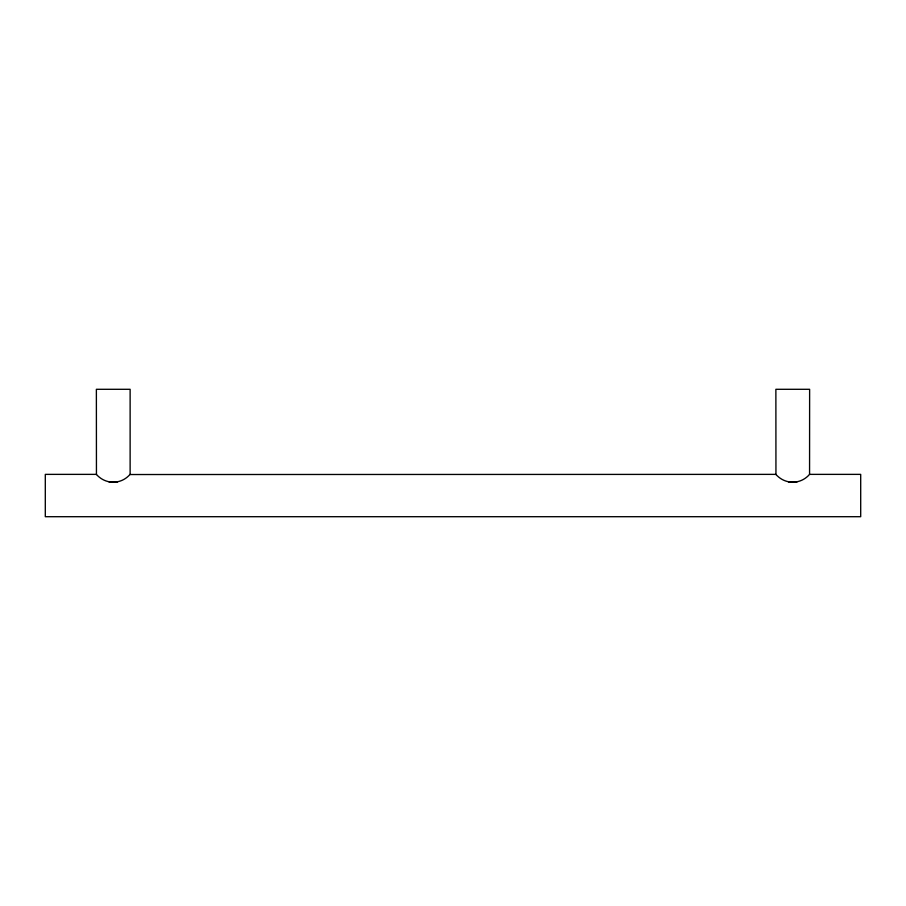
<?xml version="1.0" encoding="UTF-8"?>
<svg xmlns="http://www.w3.org/2000/svg" width="906" height="906" viewBox="0 0 906 906"><rect width="100%" height="100%" fill="white"/><g stroke="black" fill="none" stroke-linecap="round" stroke-linejoin="round"><path stroke-width="1.36" d="M130.068 474.37C121.019 484.823 105.492 484.767 96.376 474.37L45.3 474.37L45.3 516.703L860.7 516.703L860.7 474.37L809.568 474.37C800.519 484.823 784.992 484.767 775.876 474.37L130.124 474.529L130.124 389.297L96.376 389.297L96.444 474.563M108.947 481.901L117.542 481.901M788.447 481.901L797.042 481.901M809.568 474.37L809.624 389.297L775.876 389.297L775.944 474.563"/></g></svg>
